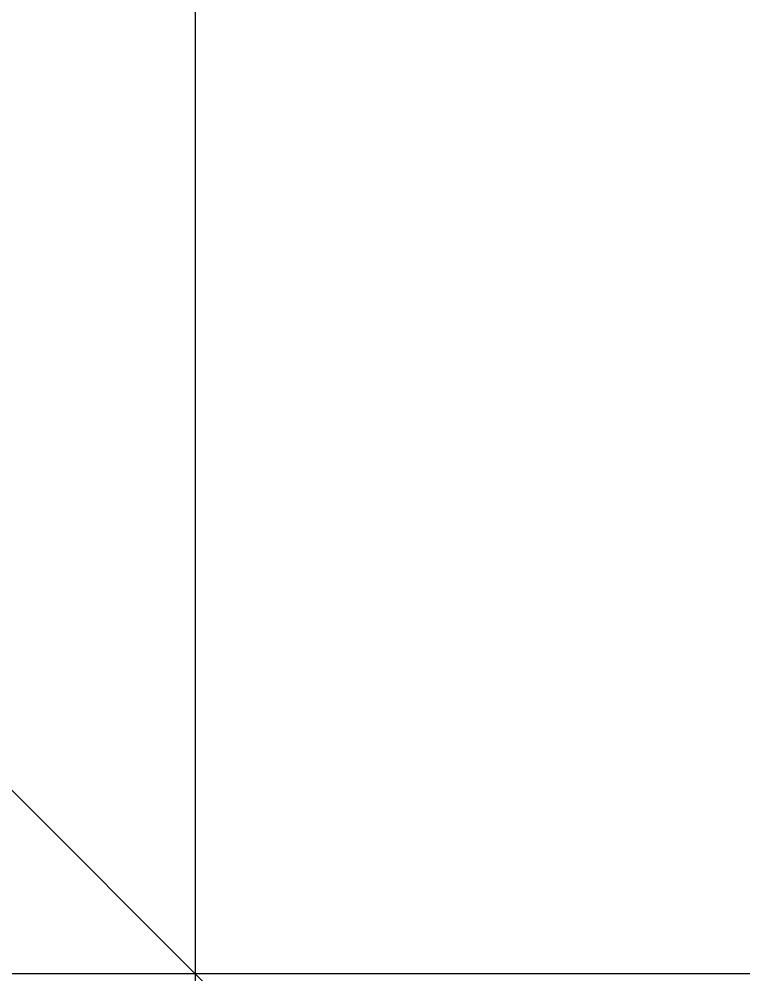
# Model space of a CAD drawing. Header units: millimetres. Extents: x -60946 to 138510, y -262288 to 24501.
# Drawn here: x -14638.8 to -14436.8, y -181048.5 to -180782.1 of the extents above; entities that cross this region are included whole.
import ezdxf

# ---------------------------------------------------------------- set-up
doc = ezdxf.new("R2010")
doc.units = ezdxf.units.MM
doc.layers.add('Размеры', color=7, linetype='Continuous', lineweight=9)
doc.styles.add('GOST Common_2', font='', dxfattribs={"width": 0.9, "height": 250})
doc.styles.add('GOST Common_3', font='', dxfattribs={"width": 0.9, "height": 200})
doc.styles.get('GOST Common_2').set_extended_font_data('GOST Common')
doc.styles.get('GOST Common_3').set_extended_font_data('GOST Common')
doc.dimstyles.new('ADSK_Основной_2_0', dxfattribs={"dimscale": 304.8, "dimtxt": 201.142999, "dimasz": 0.463911, "dimexe": 0.328084, "dimexo": 0.328084, "dimgap": 0.164042, "dimtad": 1, "dimdec": 3, "dimrnd": 0.001, "dimdsep": 46, "dimtxsty": 'GOST Common_3', "dimblk1": 'OBLIQUE', "dimblk2": 'OBLIQUE', "dimsah": 1, "dimcen": 0.09, "dimdle": 0.328084, "dimazin": 2, "dimtfac": 1, "dimtdec": 4, "dimtix": 1, "dimtmove": 0, "dimatfit": 3, "dimfxl": 1, "dimtvp": 1, "dimtolj": 1, "dimtzin": 0, "dimlwd": 20, "dimlwe": 20, "dimarcsym": 2})
doc.dimstyles.new('ADSK_Основной_2_0_3', dxfattribs={"dimscale": 304.8, "dimtxt": 201.142999, "dimasz": 0.463911, "dimexe": 0.328084, "dimexo": 0.328084, "dimgap": 0.164042, "dimtad": 1, "dimdec": 3, "dimrnd": 0.001, "dimdsep": 46, "dimtxsty": 'GOST Common_2', "dimblk1": 'OBLIQUE', "dimblk2": 'OBLIQUE', "dimsah": 1, "dimcen": 0.09, "dimdle": 0.328084, "dimazin": 2, "dimtfac": 1, "dimtdec": 4, "dimtix": 1, "dimtmove": 0, "dimatfit": 3, "dimfxl": 1, "dimtvp": 1, "dimtolj": 1, "dimtzin": 0, "dimlwd": 20, "dimlwe": 20, "dimarcsym": 2})

# ---------------------------------------------------------------- blocks, each defined once
blk = doc.blocks.new('_Oblique')
at = {"color": 0, "linetype": 'ByBlock', "lineweight": -2}
blk.add_line((-0.5, -0.5), (0.5, 0.5), dxfattribs=at)
blk = doc.blocks.new('*D6410')
at = {"layer": 'Defpoints', "color": 0, "transparency": 16777216}
for p in [(-14767.56, -181048.49), (-14290.64, -181048.49), (-14689.51, -183823.49)]:
    blk.add_point(p, dxfattribs=at)
at = {"layer": 'Размеры', "color": 0, "lineweight": 20, "transparency": 16777216}
for p, q in [((-14767.56, -180948.49), (-14767.56, -181758.4)), ((-14390.64, -181048.49), (-14867.56, -181048.49)), ((-14767.56, -183923.49), (-14767.56, -182492.69)), ((-14789.51, -183823.49), (-14867.56, -183823.49))]:
    blk.add_line(p, q, dxfattribs=at)
at = {"layer": 'Размеры', "color": 0, "lineweight": 20, "transparency": 16777216, "xscale": 141.4, "yscale": 141.4, "zscale": 141.4}
for p, rotation in [((-14767.56, -181048.49), 90), ((-14767.56, -183823.49), 270)]:
    blk.add_blockref('_Oblique', p, dxfattribs=dict(at, rotation=rotation))
at = {"layer": 'Размеры', "color": 0, "lineweight": 9, "transparency": 16777216, "insert": (-14900.89, -182428.28), "char_height": 200, "width": 605.4745, "attachment_point": 1, "rotation": 90, "line_spacing_factor": 1.022761, "style": 'GOST Common_3'}
blk.add_mtext('\\A1;2775', dxfattribs=at)
blk = doc.blocks.new('*D6411')
at = {"layer": 'Defpoints', "color": 0, "transparency": 16777216}
for p in [(-14689.51, -180048.49), (-14589.53, -180048.49), (-14290.64, -181048.49)]:
    blk.add_point(p, dxfattribs=at)
at = {"layer": 'Размеры', "color": 0, "lineweight": 20, "transparency": 16777216}
for p, q in [((-14589.53, -181148.49), (-14589.53, -179948.49)), ((-14589.51, -180048.49), (-14489.53, -180048.49)), ((-14390.64, -181048.49), (-14689.53, -181048.49))]:
    blk.add_line(p, q, dxfattribs=at)
at = {"layer": 'Размеры', "color": 0, "lineweight": 20, "transparency": 16777216, "xscale": 141.4, "yscale": 141.4, "zscale": 141.4}
for p, rotation in [((-14589.53, -180048.49), 90), ((-14589.53, -181048.49), 270)]:
    blk.add_blockref('_Oblique', p, dxfattribs=dict(at, rotation=rotation))
at = {"layer": 'Размеры', "color": 0, "lineweight": 9, "transparency": 16777216, "insert": (-14764.53, -180548.49), "char_height": 250, "width": 560.473, "attachment_point": 5, "rotation": 90, "style": 'GOST Common_2'}
blk.add_mtext('\\A1;1000', dxfattribs=at)

msp = doc.modelspace()

# ---------------------------------------------------------------- dimensions: what is measured, and where the dimension line sits
at = {"layer": 'Размеры', "lineweight": 9}
dim = msp.add_linear_dim(base=(-14589.525, -180048.4914), p1=(-14290.6385, -181048.4914), p2=(-14689.5099, -180048.4914), angle=90, dimstyle='ADSK_Основной_2_0_3', override={"dimpost": '<>', "dimfxl": 1076.614338}, dxfattribs=at)
dim.commit()
dim.dimension.update_dxf_attribs({"geometry": '*D6411', "text_midpoint": (-14764.525, -180548.4914)})
dim = msp.add_linear_dim(base=(-14767.5574, -181048.4914), p1=(-14689.5099, -183823.4914), p2=(-14290.6385, -181048.4914), angle=90, dimstyle='ADSK_Основной_2_0', override={"dimpost": '<>', "dimfxl": 2803.519829}, dxfattribs=at)
dim.commit()
dim.dimension.update_dxf_attribs({"geometry": '*D6410', "text_midpoint": (-14767.5574, -182125.5444), "dimtype": 160, "text_rotation": 90})

doc.saveas('drawing.dxf')
